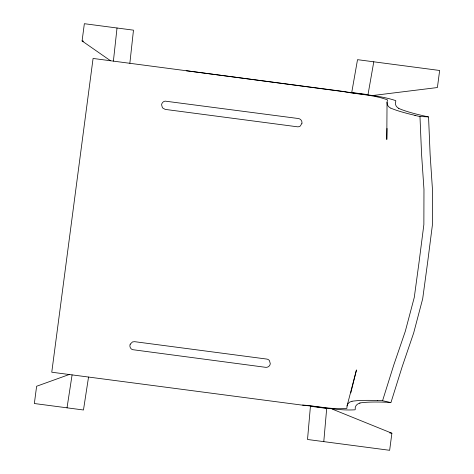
<?xml version="1.0" encoding="UTF-8"?>
<svg xmlns="http://www.w3.org/2000/svg" width="474" height="474" viewBox="0 0 474 474"><rect width="100%" height="100%" fill="white"/><g stroke="black" fill="none" stroke-linecap="round" stroke-linejoin="round"><path stroke-width="0.71" d="M186.187 70.709L343.869 91.678C358.332 94.409 373.636 94.77 387.483 99.878L387.039 102.301L386.796 139.498L387.021 128.436M323.783 441.632L326.693 408.41L310.434 406.271L307.519 439.487L389.646 450.3L391.891 433.23L332.428 409.169M113.399 61.122L117.025 28.002M129.852 63.291L133.478 30.164L84.354 23.7L82.085 40.965L110.519 60.743M67.024 407.824L72.089 374.893M88.543 377.061L83.471 409.992L34.353 403.522L36.622 386.257L69.21 374.513M373.785 61.804L368.002 94.646L351.738 92.501L357.52 59.665L439.647 70.478L437.401 87.542L373.737 95.398M350.807 392.863L356.46 369.951L347.063 405.945L346.867 408.398C332.167 409.743 317.296 406.135 302.613 405.027M377.351 400.489L382.565 400.708L393.823 364.844L405.288 331.35L414.282 297.388L419.212 260.99L423.869 224.552L423.969 189.422L421.564 154.103L419.976 116.545L414.88 115.407M347.063 405.945L347.851 403.919L349.504 402.207L351.998 401.235M360.044 403.107C357.165 403.605 354.611 406.277 355.257 409.317L355.008 409.814C337.832 410.845 320.584 406.745 303.461 405.3L51.767 372.214L93.076 58.45L344.752 91.636C361.668 94.67 379.39 95.173 395.719 100.612L395.826 101.158C394.415 103.93 396.193 107.171 398.847 108.398M419.976 116.545L428.549 116.871L430.125 154.536L432.495 190.027L432.347 225.399L427.661 262.098L422.69 298.762L413.672 332.973L402.201 366.639L390.931 402.61L382.565 400.708M82.085 40.965L83.525 41.161M389.705 432.928L391.891 433.23M390.582 108.125L388.431 106.537L387.282 104.458L387.039 102.301M428.212 116.865A1022.862 50.084 2.2 0 1 398.687 108.392M415.325 115.419A1031.205 50.463 2.2 0 1 390.813 108.131M359.612 403.007A1022.862 50.114 12.8 0 1 390.001 402.385M352.069 401.253A1031.205 50.475 12.8 0 1 377.5 400.524M130.202 344.207L129.923 345.256A4.177 4.171 -47.3 0 0 132.459 349.646L265.618 367.32A4.165 4.159 -84.4 0 0 270.293 363.736L269.469 360.655A4.153 4.136 40.1 0 0 266.708 359.061L134.592 341.671L132.459 341.95L130.202 344.207M301.962 123.199L300.368 125.96A4.153 4.136 -25.1 0 1 297.287 126.783L165.177 109.393L162.416 107.799L161.593 104.718A4.177 4.171 62.3 0 1 165.177 101.134L298.377 118.53A4.165 4.159 -80.6 0 1 301.962 123.199"/></g></svg>
